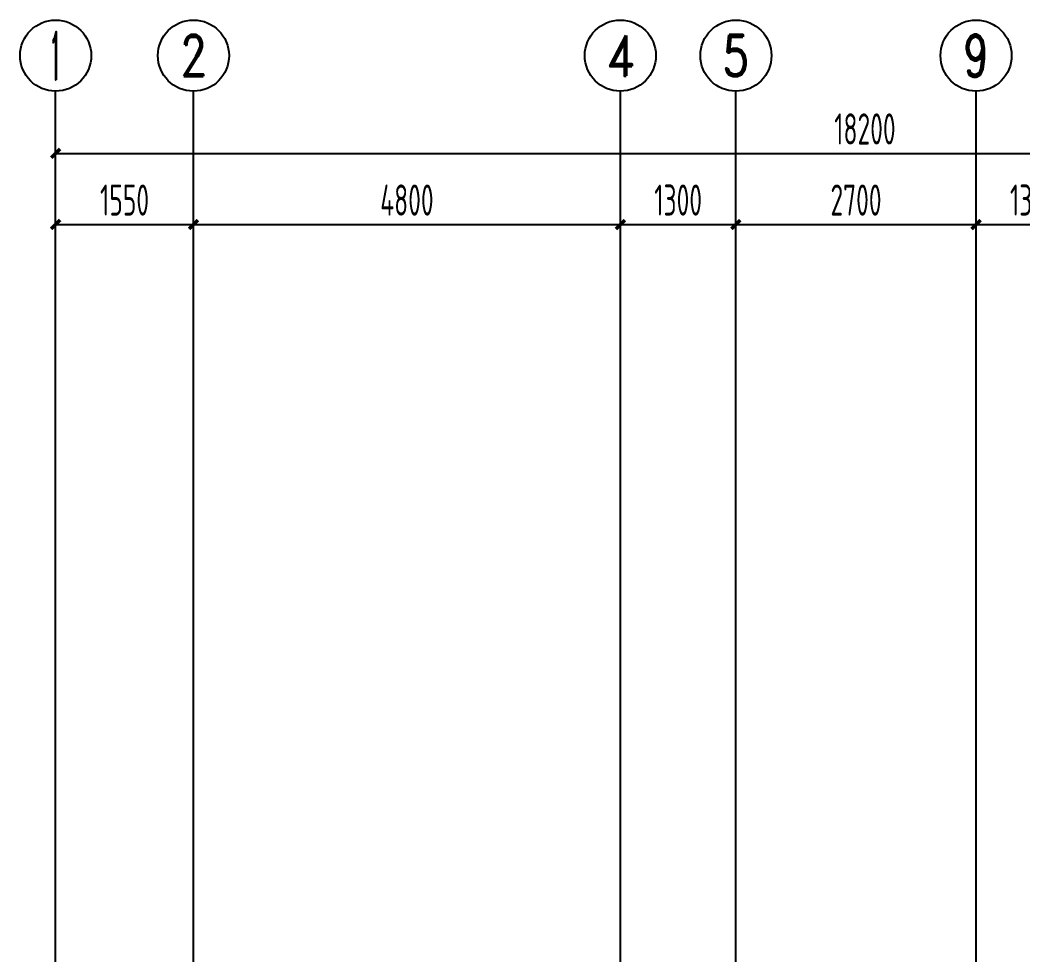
# Model space of a CAD drawing. Header units: millimetres. Extents: x -28014 to 297841, y -81741 to 47579.
# Drawn here: x 225789 to 237066, y -20179 to -9663 of the extents above; entities that cross this region are included whole.
import ezdxf
from ezdxf.enums import TextEntityAlignment as Align

# ---------------------------------------------------------------- set-up
doc = ezdxf.new("R2010")
doc.units = ezdxf.units.MM
doc.header["$MEASUREMENT"] = 0
doc.linetypes.add('DOTE', pattern=[2.42, 2, -0.2, 0.02, -0.2])
for name, color, linetype in [('A-轴网-文字', 3, 'Continuous'), ('A-轴网-轴标', 3, 'Continuous'), ('A-轴网-轴网', 1, 'DOTE'), ('AXIS_TEXT', 7, 'Continuous')]:
    doc.layers.add(name, color=color, linetype=linetype)
doc.styles.add('_TCH_AXIS', font='ROMAND', dxfattribs={"bigfont": 'HZTXT'})
doc.styles.add('_TCH_DIM_T3', font='HZS', dxfattribs={"width": 0.7, "bigfont": 'HZTXT'})
doc.styles.add('COMPLEX', font='COMPLEX')
doc.dimstyles.new('_TCH_ARCH&&100', dxfattribs={"dimtxt": 350, "dimasz": 100, "dimexe": 250, "dimexo": 300, "dimgap": 100, "dimtad": 1, "dimdec": 0, "dimzin": 0, "dimdsep": 46, "dimtxsty": '_TCH_DIM_T3', "dimblk": 'ARCHTICK', "dimcen": 0.09, "dimclrt": 7, "dimazin": 2, "dimtfac": 1, "dimtdec": 0, "dimtix": 1, "dimtmove": 2, "dimatfit": 3, "dimfxl": 1, "dimtolj": 1, "dimtzin": 0, "dimarcsym": 0})

# ---------------------------------------------------------------- blocks, each defined once
blk = doc.blocks.new('_AXISO')
blk.add_circle((0, 0), 0.5)
at = {"layer": 'AXIS_TEXT', "style": 'COMPLEX', "width": 1.041667}
blk.add_attdef('A', text='', height=0.56, dxfattribs=at).set_placement((-0.25, -0.28), (0.25, -0.28), align=Align.FIT)
blk = doc.blocks.new('_ArchTick')
at = {"color": 0, "linetype": 'ByBlock', "const_width": 0.4}
blk.add_lwpolyline([(-0.5, -0.5), (0.5, 0.5)], dxfattribs=at)
blk = doc.blocks.new('*D261')
at = {"layer": 'A-轴网-轴标', "color": 0, "lineweight": -2, "transparency": 16777216}
for p, q in [((10092, 20977), (10092, 24227)), ((28292, 20977), (28292, 24227)), ((10092, 23977), (28292, 23977))]:
    blk.add_line(p, q, dxfattribs=at)
at = {"layer": 'Defpoints', "color": 0, "transparency": 16777216}
for p in [(28292, 23977), (10092, 20677), (28292, 20677)]:
    blk.add_point(p, dxfattribs=at)
at = {"layer": 'A-轴网-轴标', "color": 0, "lineweight": -2, "transparency": 16777216, "xscale": 100, "yscale": 100, "zscale": 100, "rotation": 180}
blk.add_blockref('_ArchTick', (10092, 23977), dxfattribs=at)
at = {"layer": 'A-轴网-轴标', "color": 0, "lineweight": -2, "transparency": 16777216, "xscale": 100, "yscale": 100, "zscale": 100}
blk.add_blockref('_ArchTick', (28292, 23977), dxfattribs=at)
at = {"layer": 'A-轴网-轴标', "color": 7, "transparency": 16777216, "insert": (19192, 24252), "char_height": 350, "attachment_point": 5, "style": '_TCH_DIM_T3'}
blk.add_mtext('\\A1;18200', dxfattribs=at)
blk = doc.blocks.new('*D262')
at = {"layer": 'A-轴网-轴标', "color": 0, "lineweight": -2, "transparency": 16777216}
for p, q in [((10092, 20977), (10092, 23427)), ((11642, 20977), (11642, 23427)), ((10092, 23177), (11642, 23177))]:
    blk.add_line(p, q, dxfattribs=at)
at = {"layer": 'Defpoints', "color": 0, "transparency": 16777216}
for p in [(11642, 23177), (10092, 20677), (11642, 20677)]:
    blk.add_point(p, dxfattribs=at)
at = {"layer": 'A-轴网-轴标', "color": 0, "lineweight": -2, "transparency": 16777216, "xscale": 100, "yscale": 100, "zscale": 100, "rotation": 180}
blk.add_blockref('_ArchTick', (10092, 23177), dxfattribs=at)
at = {"layer": 'A-轴网-轴标', "color": 0, "lineweight": -2, "transparency": 16777216, "xscale": 100, "yscale": 100, "zscale": 100}
blk.add_blockref('_ArchTick', (11642, 23177), dxfattribs=at)
at = {"layer": 'A-轴网-轴标', "color": 7, "transparency": 16777216, "insert": (10867, 23452), "char_height": 350, "attachment_point": 5, "style": '_TCH_DIM_T3'}
blk.add_mtext('\\A1;1550', dxfattribs=at)
blk = doc.blocks.new('*D263')
at = {"layer": 'A-轴网-轴标', "color": 0, "lineweight": -2, "transparency": 16777216}
for p, q in [((11642, 20977), (11642, 23427)), ((16442, 20977), (16442, 23427)), ((11642, 23177), (16442, 23177))]:
    blk.add_line(p, q, dxfattribs=at)
at = {"layer": 'Defpoints', "color": 0, "transparency": 16777216}
for p in [(16442, 23177), (11642, 20677), (16442, 20677)]:
    blk.add_point(p, dxfattribs=at)
at = {"layer": 'A-轴网-轴标', "color": 0, "lineweight": -2, "transparency": 16777216, "xscale": 100, "yscale": 100, "zscale": 100, "rotation": 180}
blk.add_blockref('_ArchTick', (11642, 23177), dxfattribs=at)
at = {"layer": 'A-轴网-轴标', "color": 0, "lineweight": -2, "transparency": 16777216, "xscale": 100, "yscale": 100, "zscale": 100}
blk.add_blockref('_ArchTick', (16442, 23177), dxfattribs=at)
at = {"layer": 'A-轴网-轴标', "color": 7, "transparency": 16777216, "insert": (14042, 23452), "char_height": 350, "attachment_point": 5, "style": '_TCH_DIM_T3'}
blk.add_mtext('\\A1;4800', dxfattribs=at)
blk = doc.blocks.new('*D264')
at = {"layer": 'A-轴网-轴标', "color": 0, "lineweight": -2, "transparency": 16777216}
for p, q in [((16442, 20977), (16442, 23427)), ((17742, 20977), (17742, 23427)), ((16442, 23177), (17742, 23177))]:
    blk.add_line(p, q, dxfattribs=at)
at = {"layer": 'Defpoints', "color": 0, "transparency": 16777216}
for p in [(17742, 23177), (16442, 20677), (17742, 20677)]:
    blk.add_point(p, dxfattribs=at)
at = {"layer": 'A-轴网-轴标', "color": 0, "lineweight": -2, "transparency": 16777216, "xscale": 100, "yscale": 100, "zscale": 100, "rotation": 180}
blk.add_blockref('_ArchTick', (16442, 23177), dxfattribs=at)
at = {"layer": 'A-轴网-轴标', "color": 0, "lineweight": -2, "transparency": 16777216, "xscale": 100, "yscale": 100, "zscale": 100}
blk.add_blockref('_ArchTick', (17742, 23177), dxfattribs=at)
at = {"layer": 'A-轴网-轴标', "color": 7, "transparency": 16777216, "insert": (17092, 23452), "char_height": 350, "attachment_point": 5, "style": '_TCH_DIM_T3'}
blk.add_mtext('\\A1;1300', dxfattribs=at)
blk = doc.blocks.new('*D265')
at = {"layer": 'A-轴网-轴标', "color": 0, "lineweight": -2, "transparency": 16777216}
for p, q in [((17742, 20977), (17742, 23427)), ((20442, 20977), (20442, 23427)), ((17742, 23177), (20442, 23177))]:
    blk.add_line(p, q, dxfattribs=at)
at = {"layer": 'Defpoints', "color": 0, "transparency": 16777216}
for p in [(20442, 23177), (17742, 20677), (20442, 20677)]:
    blk.add_point(p, dxfattribs=at)
at = {"layer": 'A-轴网-轴标', "color": 0, "lineweight": -2, "transparency": 16777216, "xscale": 100, "yscale": 100, "zscale": 100, "rotation": 180}
blk.add_blockref('_ArchTick', (17742, 23177), dxfattribs=at)
at = {"layer": 'A-轴网-轴标', "color": 0, "lineweight": -2, "transparency": 16777216, "xscale": 100, "yscale": 100, "zscale": 100}
blk.add_blockref('_ArchTick', (20442, 23177), dxfattribs=at)
at = {"layer": 'A-轴网-轴标', "color": 7, "transparency": 16777216, "insert": (19092, 23452), "char_height": 350, "attachment_point": 5, "style": '_TCH_DIM_T3'}
blk.add_mtext('\\A1;2700', dxfattribs=at)
blk = doc.blocks.new('*D266')
at = {"layer": 'A-轴网-轴标', "color": 0, "lineweight": -2, "transparency": 16777216}
for p, q in [((20442, 20977), (20442, 23427)), ((21742, 20977), (21742, 23427)), ((20442, 23177), (21742, 23177))]:
    blk.add_line(p, q, dxfattribs=at)
at = {"layer": 'Defpoints', "color": 0, "transparency": 16777216}
for p in [(21742, 23177), (20442, 20677), (21742, 20677)]:
    blk.add_point(p, dxfattribs=at)
at = {"layer": 'A-轴网-轴标', "color": 0, "lineweight": -2, "transparency": 16777216, "xscale": 100, "yscale": 100, "zscale": 100, "rotation": 180}
blk.add_blockref('_ArchTick', (20442, 23177), dxfattribs=at)
at = {"layer": 'A-轴网-轴标', "color": 0, "lineweight": -2, "transparency": 16777216, "xscale": 100, "yscale": 100, "zscale": 100}
blk.add_blockref('_ArchTick', (21742, 23177), dxfattribs=at)
at = {"layer": 'A-轴网-轴标', "color": 7, "transparency": 16777216, "insert": (21092, 23452), "char_height": 350, "attachment_point": 5, "style": '_TCH_DIM_T3'}
blk.add_mtext('\\A1;1300', dxfattribs=at)
blk = doc.blocks.new('dfgfthy')
at = {"layer": 'A-轴网-轴标'}
for p, q in [((10091.9, 20677), (10091.9, 24677)), ((11641.9, 20677), (11641.9, 24677)), ((16441.9, 20677), (16441.9, 24677)), ((17741.9, 20677), (17741.9, 24677)), ((20441.9, 20677), (20441.9, 24677))]:
    blk.add_line(p, q, dxfattribs=at)
at = {"layer": 'A-轴网-轴网'}
for p, q in [((10091.9, -4229.9), (10091.9, 20677)), ((11641.9, 7751.7), (11641.9, 20677)), ((16441.9, 7751.7), (16441.9, 20677)), ((17741.9, 7751.7), (17741.9, 20677)), ((20441.9, 7751.7), (20441.9, 20677))]:
    blk.add_line(p, q, dxfattribs=at)
at = {"layer": 'A-轴网-轴标'}
ref = blk.add_blockref('_AXISO', (10091.9, 25077), dxfattribs=dict(at, xscale=800, yscale=800, zscale=800))
ref.add_attrib('A', '1', dxfattribs={"layer": 'A-轴网-文字', "height": 544.8, "style": '_TCH_AXIS', "width": 0.454545}).set_placement((10027.1, 24804.6), (10156.8, 24804.6), align=Align.FIT)
ref = blk.add_blockref('_AXISO', (11641.9, 25077), dxfattribs=dict(at, xscale=800, yscale=800, zscale=800))
ref.add_attrib('A', '2', dxfattribs={"layer": 'A-轴网-文字', "height": 465.9, "style": '_TCH_AXIS', "width": 0.823529}).set_placement((11486.6, 24844), (11797.3, 24844), align=Align.FIT)
ref = blk.add_blockref('_AXISO', (16441.9, 25077), dxfattribs=dict(at, xscale=800, yscale=800, zscale=800))
ref.add_attrib('A', '4', dxfattribs={"layer": 'A-轴网-文字', "height": 455.7, "style": '_TCH_AXIS', "width": 0.833333}).set_placement((16279.2, 24849.1), (16604.7, 24849.1), align=Align.FIT)
ref = blk.add_blockref('_AXISO', (17741.9, 25077), dxfattribs=dict(at, xscale=800, yscale=800, zscale=800))
ref.add_attrib('A', '5', dxfattribs={"layer": 'A-轴网-文字', "height": 465.9, "style": '_TCH_AXIS', "width": 0.823529}).set_placement((17586.6, 24844), (17897.3, 24844), align=Align.FIT)
ref = blk.add_blockref('_AXISO', (20441.9, 25077), dxfattribs=dict(at, xscale=800, yscale=800, zscale=800))
ref.add_attrib('A', '9', dxfattribs={"layer": 'A-轴网-文字', "height": 476.1, "style": '_TCH_AXIS', "width": 0.8125}).set_placement((20294.6, 24838.9), (20589.3, 24838.9), align=Align.FIT)
for p1, p2, distance, picture, middle in [((10091.9, 20677), (28291.9, 20677), 3300, '*D261', (19191.9, 24252)), ((10091.9, 20677), (11641.9, 20677), 2500, '*D262', (10866.9, 23452)), ((11641.9, 20677), (16441.9, 20677), 2500, '*D263', (14041.9, 23452)), ((16441.9, 20677), (17741.9, 20677), 2500, '*D264', (17091.9, 23452)), ((17741.9, 20677), (20441.9, 20677), 2500, '*D265', (19091.9, 23452)), ((20441.9, 20677), (21741.9, 20677), 2500, '*D266', (21091.9, 23452))]:
    dim = blk.add_aligned_dim(p1=p1, p2=p2, distance=distance, dimstyle='_TCH_ARCH&&100', dxfattribs=at)
    dim.commit()
    dim.dimension.update_dxf_attribs({"geometry": picture, "text_midpoint": middle})

msp = doc.modelspace()

# ---------------------------------------------------------------- block references
msp.add_blockref('dfgfthy', (216097.097, -35139.657))

doc.saveas('drawing.dxf')
